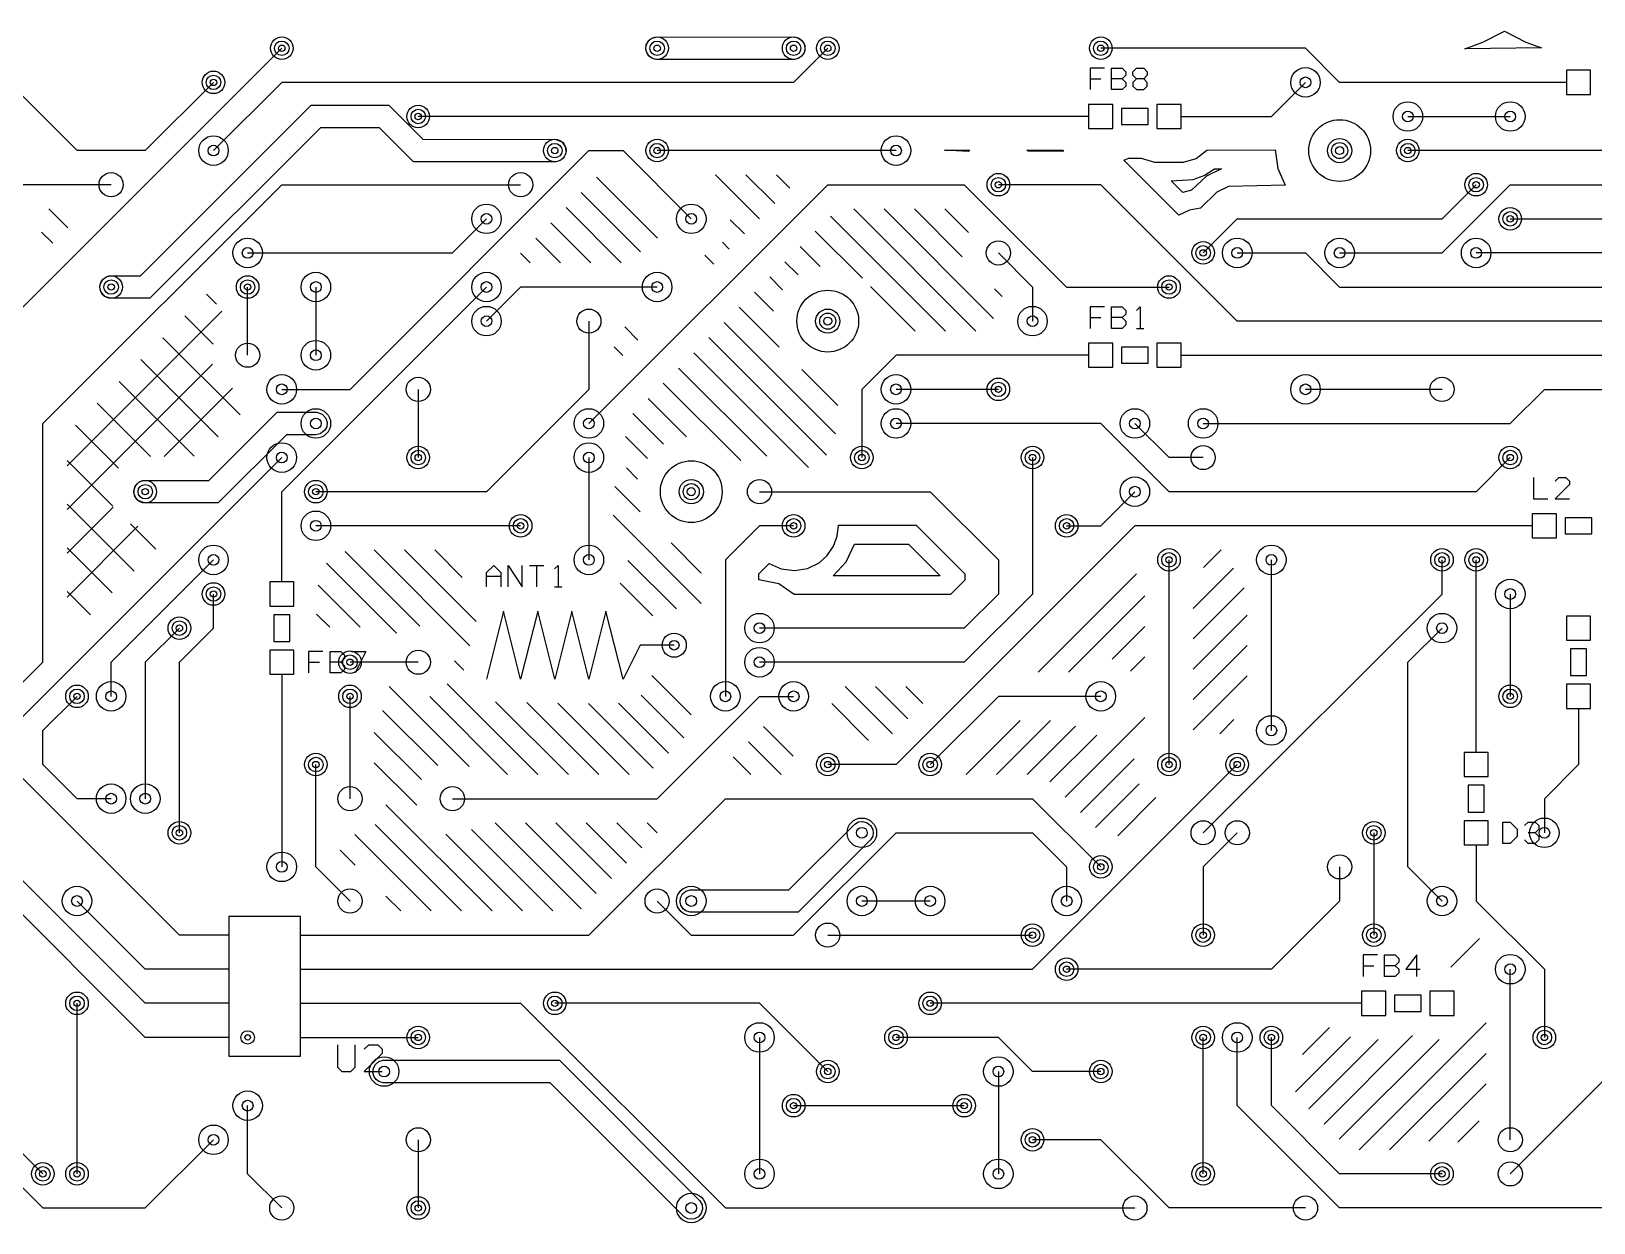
# Model space of a CAD drawing. Extents: x 8 to 285, y 7 to 52.
# Drawn here: x 56.7 to 114.9, y 7.1 to 51.4 of the extents above; entities that cross this region are included whole.
import ezdxf

# ---------------------------------------------------------------- set-up
doc = ezdxf.new("R2010")
doc.units = 0
doc.layers.add('SCORE', color=5, linetype='CONTINUOUS')

msp = doc.modelspace()

# ---------------------------------------------------------------- linework, layer by layer
at = {"layer": 'SCORE'}
for p, q in [((79.812, 51.1704), (79.9688, 51.218)), ((79.9688, 51.218), (85.09, 51.22)), ((85.09, 51.22), (85.2507, 51.188)), ((85.2507, 51.188), (85.387, 51.097)), ((110.7455, 51.0268), (111.5439, 51.4338)), ((111.5439, 51.4338), (112.3423, 51.0268)), ((58.42, 46.99), (54.61, 50.8)), ((55.88, 40.64), (66.04, 50.8)), ((79.592, 50.7588), (79.6081, 50.9219)), ((79.622, 50.6393), (79.592, 50.7588)), ((79.6081, 50.9219), (79.6853, 51.0664)), ((79.713, 50.503), (79.622, 50.6393)), ((79.6853, 51.0664), (79.812, 51.1704)), ((86.36, 50.8), (85.09, 49.53)), ((85.387, 51.097), (85.478, 50.9607)), ((85.4919, 50.6781), (85.4147, 50.5336)), ((85.478, 50.9607), (85.51, 50.8)), ((85.51, 50.8), (85.4919, 50.6781)), ((104.14, 50.8), (96.52, 50.8)), ((105.41, 49.53), (104.14, 50.8)), ((110.0743, 50.78), (110.7455, 51.0268)), ((112.9191, 50.8132), (110.0743, 50.78)), ((112.3423, 51.0268), (112.9191, 50.8132)), ((79.812, 50.4296), (79.713, 50.503)), ((79.9688, 50.382), (79.812, 50.4296)), ((85.1312, 50.382), (79.9688, 50.382)), ((85.288, 50.4296), (85.1312, 50.382)), ((85.4147, 50.5336), (85.288, 50.4296)), ((96.6533, 50.06), (96.12, 50.06)), ((96.12, 50.06), (96.12, 49.26)), ((96.92, 49.26), (96.92, 50.06)), ((96.92, 50.06), (97.32, 50.06)), ((97.32, 50.06), (97.4533, 49.9267)), ((97.72, 49.9267), (97.8533, 50.06)), ((97.8533, 50.06), (98.12, 50.06)), ((98.12, 50.06), (98.2533, 49.9267)), ((63.5, 49.53), (60.96, 46.99)), ((66.04, 49.53), (63.5, 46.99)), ((85.09, 49.53), (66.04, 49.53)), ((96.12, 49.66), (96.52, 49.66)), ((97.32, 49.66), (96.92, 49.66)), ((97.4533, 49.7933), (97.32, 49.66)), ((97.32, 49.66), (97.4533, 49.5267)), ((97.4533, 49.9267), (97.4533, 49.7933)), ((97.4533, 49.5267), (97.4533, 49.3933)), ((97.72, 49.7933), (97.72, 49.9267)), ((97.8533, 49.66), (97.72, 49.7933)), ((97.8533, 49.66), (97.72, 49.5267)), ((97.72, 49.5267), (97.72, 49.3933)), ((98.12, 49.66), (97.8533, 49.66)), ((98.2533, 49.7933), (98.12, 49.66)), ((98.2533, 49.5267), (98.12, 49.66)), ((98.2533, 49.9267), (98.2533, 49.7933)), ((98.2533, 49.3933), (98.2533, 49.5267)), ((102.87, 48.26), (104.14, 49.53)), ((111.76, 49.53), (105.41, 49.53)), ((113.85, 49.53), (111.76, 49.53)), ((114.75, 49.98), (113.85, 49.98)), ((113.85, 49.98), (113.85, 49.08)), ((114.75, 49.08), (114.75, 49.98)), ((97.32, 49.26), (96.92, 49.26)), ((97.4533, 49.3933), (97.32, 49.26)), ((97.72, 49.3933), (97.8533, 49.26)), ((97.8533, 49.26), (98.12, 49.26)), ((98.12, 49.26), (98.2533, 49.3933)), ((113.85, 49.08), (114.75, 49.08)), ((60.786, 42.33), (67.136, 48.68)), ((67.136, 48.68), (70.024, 48.68)), ((70.024, 48.68), (71.294, 47.41)), ((96.97, 48.71), (96.07, 48.71)), ((96.07, 48.71), (96.07, 47.81)), ((96.97, 47.81), (96.97, 48.71)), ((98.29, 48.56), (97.29, 48.56)), ((97.29, 48.56), (97.29, 47.96)), ((98.29, 47.96), (98.29, 48.56)), ((99.51, 48.71), (98.61, 48.71)), ((98.61, 48.71), (98.61, 47.81)), ((99.51, 47.81), (99.51, 48.71)), ((67.484, 47.84), (61.134, 41.49)), ((69.676, 47.84), (67.484, 47.84)), ((70.946, 46.57), (69.676, 47.84)), ((93.98, 48.26), (71.12, 48.26)), ((96.07, 48.26), (93.98, 48.26)), ((96.07, 47.81), (96.97, 47.81)), ((97.29, 47.96), (98.29, 47.96)), ((98.61, 47.81), (99.51, 47.81)), ((99.51, 48.26), (101.6, 48.26)), ((101.6, 48.26), (102.87, 48.26)), ((107.95, 48.26), (111.76, 48.26)), ((71.294, 47.41), (76.2412, 47.408)), ((76.2412, 47.408), (76.4664, 47.3147)), ((76.4664, 47.3147), (76.6019, 47.1119)), ((76.6019, 47.1119), (76.6119, 46.9081)), ((60.96, 46.99), (58.42, 46.99)), ((68.58, 38.1), (77.47, 46.99)), ((76.2412, 46.572), (70.946, 46.57)), ((76.398, 46.6196), (76.2412, 46.572)), ((76.5492, 46.7567), (76.398, 46.6196)), ((76.6119, 46.9081), (76.5492, 46.7567)), ((77.47, 46.99), (78.74, 46.99)), ((78.74, 46.99), (81.28, 44.45)), ((88.9, 46.99), (80.01, 46.99)), ((90.6993, 47.01), (91.6505, 47.01)), ((91.5923, 46.9602), (90.6993, 47.01)), ((91.6505, 47.01), (91.5923, 46.9602)), ((93.7695, 47.01), (95.1106, 47.01)), ((93.8168, 46.97), (93.7695, 47.01)), ((95.1452, 46.97), (93.8168, 46.97)), ((95.1106, 47.01), (95.1452, 46.97)), ((97.3775, 46.6289), (97.562, 46.71)), ((99.4262, 44.5838), (97.3775, 46.6289)), ((97.562, 46.71), (98.018, 46.71)), ((98.018, 46.71), (98.5217, 46.5635)), ((98.5217, 46.5635), (99.5983, 46.5635)), ((99.5983, 46.5635), (100.0686, 46.6922)), ((100.0686, 46.6922), (100.4694, 47.01)), ((100.4694, 47.01), (103.0107, 47.0187)), ((103.0107, 47.0187), (103.1061, 46.3193)), ((120.65, 46.99), (107.95, 46.99)), ((77.7518, 45.9987), (80.0238, 43.7267)), ((82.186, 46.09), (83.8216, 44.4544)), ((83.3173, 46.09), (84.3873, 45.0201)), ((84.4487, 46.09), (84.953, 45.5858)), ((100.4605, 46.0318), (99.9029, 45.5106)), ((99.9575, 45.9125), (100.3678, 46.0594)), ((100.3678, 46.0594), (100.7485, 46.306)), ((101.0107, 46.3072), (100.4605, 46.0318)), ((100.7485, 46.306), (101.0107, 46.3072)), ((103.1061, 46.3193), (103.387, 45.7)), ((59.69, 45.72), (53.34, 45.72)), ((57.15, 36.83), (66.04, 45.72)), ((66.04, 45.72), (74.93, 45.72)), ((77.1864, 45.4327), (79.3962, 43.2229)), ((77.47, 36.83), (86.36, 45.72)), ((86.36, 45.72), (91.44, 45.72)), ((91.44, 45.72), (95.25, 41.91)), ((96.52, 45.72), (92.71, 45.72)), ((101.6, 40.64), (96.52, 45.72)), ((99.1391, 45.86), (99.9575, 45.9125)), ((99.5741, 45.4255), (99.1391, 45.86)), ((99.9029, 45.5106), (99.5741, 45.4255)), ((100.8341, 45.4374), (100.2288, 44.8465)), ((101.2703, 45.6553), (100.8341, 45.4374)), ((103.387, 45.7), (101.2703, 45.6553)), ((109.22, 43.18), (111.76, 45.72)), ((109.22, 44.45), (110.49, 45.72)), ((111.76, 45.72), (120.65, 45.72)), ((57.3726, 44.82), (58.0799, 44.1127)), ((76.6211, 44.8667), (78.6777, 42.81)), ((87.3248, 44.82), (91.8736, 40.2712)), ((88.4562, 44.82), (92.534, 40.7422)), ((89.5876, 44.82), (91.368, 43.0396)), ((90.7189, 44.82), (91.5966, 43.9424)), ((100.2288, 44.8465), (99.8196, 44.7696)), ((72.39, 43.18), (73.66, 44.45)), ((76.0557, 44.3006), (77.5464, 42.81)), ((82.7292, 44.4154), (83.2559, 43.8887)), ((86.4631, 44.5503), (90.7427, 40.2707)), ((99.8196, 44.7696), (99.4262, 44.5838)), ((100.33, 43.18), (101.6, 44.45)), ((101.6, 44.45), (109.22, 44.45)), ((111.76, 44.45), (116.84, 44.45)), ((57.1028, 43.9584), (57.5142, 43.547)), ((75.4904, 43.7346), (76.415, 42.81)), ((85.8974, 43.9846), (87.648, 42.2341)), ((64.77, 43.18), (72.39, 43.18)), ((74.9251, 43.1686), (75.2836, 42.81)), ((81.789, 43.0928), (82.1245, 42.7573)), ((82.4367, 43.5766), (82.6902, 43.323)), ((85.3317, 43.419), (86.081, 42.6697)), ((92.71, 43.18), (93.98, 41.91)), ((101.6, 43.18), (104.14, 43.18)), ((104.14, 43.18), (105.41, 41.91)), ((105.41, 43.18), (109.22, 43.18)), ((116.84, 43.18), (110.49, 43.18)), ((84.7661, 42.8533), (85.254, 42.3653)), ((59.27, 41.91), (59.302, 42.0707)), ((59.302, 41.7493), (59.27, 41.91)), ((59.302, 42.0707), (59.393, 42.207)), ((59.393, 42.207), (59.5293, 42.298)), ((59.5293, 42.298), (59.69, 42.33)), ((59.69, 42.33), (60.786, 42.33)), ((64.77, 39.37), (64.77, 41.91)), ((66.04, 34.29), (73.66, 41.91)), ((67.31, 41.91), (67.31, 39.37)), ((74.93, 41.91), (73.66, 40.64)), ((80.01, 41.91), (74.93, 41.91)), ((84.2004, 42.2876), (84.6776, 41.8103)), ((87.9541, 41.928), (89.6118, 40.2703)), ((93.98, 41.91), (93.98, 40.64)), ((95.25, 41.91), (99.06, 41.91)), ((105.41, 41.91), (116.84, 41.91)), ((59.4567, 41.5608), (59.302, 41.7493)), ((59.6488, 41.492), (59.4567, 41.5608)), ((61.134, 41.49), (59.6488, 41.492)), ((63.2404, 41.6476), (63.6139, 41.2741)), ((83.6347, 41.7219), (84.3445, 41.012)), ((92.5696, 41.838), (92.8544, 41.5531)), ((58.05, 35.2478), (63.8084, 41.0062)), ((62.4272, 40.8344), (63.4837, 39.778)), ((83.069, 41.1562), (84.5542, 39.671)), ((96.6533, 41.17), (96.12, 41.17)), ((96.12, 41.17), (96.12, 40.37)), ((96.12, 40.77), (96.52, 40.77)), ((96.92, 40.37), (96.92, 41.17)), ((96.92, 41.17), (97.32, 41.17)), ((97.32, 40.77), (96.92, 40.77)), ((97.32, 41.17), (97.4533, 41.0367)), ((97.4533, 40.9033), (97.32, 40.77)), ((97.32, 40.77), (97.4533, 40.6367)), ((97.4533, 41.0367), (97.4533, 40.9033)), ((97.8533, 41.0367), (97.9867, 41.17)), ((97.9867, 41.17), (97.9867, 40.37)), ((77.47, 40.64), (77.47, 38.1)), ((78.802, 40.423), (79.2961, 39.9289)), ((82.5033, 40.5905), (86.6501, 36.4437)), ((97.32, 40.37), (96.92, 40.37)), ((97.4533, 40.5033), (97.32, 40.37)), ((97.4533, 40.6367), (97.4533, 40.5033)), ((97.8533, 40.37), (98.12, 40.37)), ((120.65, 40.64), (101.6, 40.64)), ((61.6141, 40.0213), (64.4893, 37.1461)), ((78.4159, 39.6777), (78.7304, 39.3632)), ((81.9376, 40.0248), (86.3134, 35.6491)), ((96.97, 39.82), (96.07, 39.82)), ((96.07, 39.82), (96.07, 38.92)), ((96.97, 38.92), (96.97, 39.82)), ((98.29, 39.67), (97.29, 39.67)), ((97.29, 39.67), (97.29, 39.07)), ((98.29, 39.07), (98.29, 39.67)), ((99.51, 39.82), (98.61, 39.82)), ((98.61, 39.82), (98.61, 38.92)), ((99.51, 38.92), (99.51, 39.82)), ((58.05, 33.6215), (63.4629, 39.0344)), ((60.8009, 39.2081), (63.6761, 36.3329)), ((81.3719, 39.4592), (85.6411, 35.19)), ((88.9, 39.37), (87.63, 38.1)), ((93.98, 39.37), (88.9, 39.37)), ((96.07, 39.37), (93.98, 39.37)), ((97.29, 39.07), (98.29, 39.07)), ((99.51, 39.37), (101.6, 39.37)), ((101.6, 39.37), (120.65, 39.37)), ((59.9877, 38.3949), (62.7745, 35.6082)), ((80.8063, 38.8935), (84.0871, 35.6126)), ((85.391, 38.8342), (86.73, 37.4952)), ((96.07, 38.92), (96.97, 38.92)), ((98.61, 38.92), (99.51, 38.92)), ((61.6594, 35.6045), (64.2011, 38.1463)), ((66.04, 38.1), (68.58, 38.1)), ((71.12, 38.1), (71.12, 35.56)), ((77.47, 38.1), (73.66, 34.29)), ((80.2406, 38.3278), (83.1229, 35.4455)), ((87.63, 38.1), (87.63, 35.56)), ((92.71, 38.1), (88.9, 38.1)), ((109.22, 38.1), (104.14, 38.1)), ((111.76, 36.83), (113.03, 38.1)), ((113.03, 38.1), (127, 38.1)), ((59.1746, 37.5818), (61.1535, 35.6028)), ((63.326, 34.71), (65.866, 37.25)), ((65.866, 37.25), (67.3512, 37.248)), ((67.3512, 37.248), (67.5433, 37.1792)), ((79.6749, 37.7621), (81.105, 36.332)), ((57.15, 27.94), (57.15, 36.83)), ((58.3614, 36.7686), (59.9688, 35.1612)), ((67.5433, 37.1792), (67.6804, 37.028)), ((67.7119, 36.7081), (67.6347, 36.5636)), ((67.6804, 37.028), (67.728, 36.8712)), ((67.728, 36.8712), (67.7119, 36.7081)), ((79.1092, 37.1964), (80.2466, 36.059)), ((96.52, 36.83), (88.9, 36.83)), ((99.06, 34.29), (96.52, 36.83)), ((99.06, 35.56), (97.79, 36.83)), ((100.33, 36.83), (111.76, 36.83)), ((66.214, 36.41), (63.674, 33.87)), ((67.31, 36.41), (66.214, 36.41)), ((67.4707, 36.442), (67.31, 36.41)), ((67.6347, 36.5636), (67.4707, 36.442)), ((78.8341, 36.3402), (79.647, 35.5272)), ((52.07, 21.59), (66.04, 35.56)), ((77.47, 35.56), (77.47, 31.75)), ((93.98, 35.56), (93.98, 30.48)), ((100.33, 35.56), (99.06, 35.56)), ((111.76, 35.56), (110.49, 34.29)), ((58.05, 35.4536), (59.7578, 33.7458)), ((78.8676, 35.1753), (79.2852, 34.7576)), ((60.5481, 34.3719), (60.6108, 34.5233)), ((60.5481, 34.2081), (60.5481, 34.3719)), ((60.6108, 34.5233), (60.7267, 34.6392)), ((60.7267, 34.6392), (60.8781, 34.7019)), ((60.8781, 34.7019), (63.326, 34.71)), ((78.4339, 34.4776), (79.3735, 33.538)), ((112.63, 34.82), (112.63, 34.02)), ((113.43, 34.6867), (113.5633, 34.82)), ((113.9633, 34.5533), (113.43, 34.02)), ((113.5633, 34.82), (113.83, 34.82)), ((113.83, 34.82), (113.9633, 34.6867)), ((113.9633, 34.6867), (113.9633, 34.5533)), ((58.05, 33.8273), (60.5422, 31.335)), ((60.6108, 34.0567), (60.5481, 34.2081)), ((60.6936, 33.9653), (60.6108, 34.0567)), ((60.9188, 33.872), (60.6936, 33.9653)), ((63.674, 33.87), (60.9188, 33.872)), ((66.04, 33.02), (66.04, 34.29)), ((73.66, 34.29), (67.31, 34.29)), ((83.82, 34.29), (90.17, 34.29)), ((90.17, 34.29), (92.71, 31.75)), ((96.52, 33.02), (97.79, 34.29)), ((110.49, 34.29), (99.06, 34.29)), ((112.63, 34.02), (113.1633, 34.02)), ((113.43, 34.02), (113.9633, 34.02)), ((58.05, 31.9951), (59.7715, 33.7167)), ((78.37, 33.4101), (81.65, 30.1301)), ((113.48, 33.47), (112.58, 33.47)), ((112.58, 33.47), (112.58, 32.57)), ((113.48, 32.57), (113.48, 33.47)), ((114.8, 33.32), (113.8, 33.32)), ((113.8, 33.32), (113.8, 32.72)), ((114.8, 32.72), (114.8, 33.32)), ((58.05, 30.3688), (60.6814, 33.0002)), ((60.4158, 33.0878), (61.3554, 32.1482)), ((66.04, 30.93), (66.04, 33.02)), ((74.93, 33.02), (67.31, 33.02)), ((83.82, 33.02), (82.55, 31.75)), ((85.09, 33.02), (83.82, 33.02)), ((86.5749, 32.2569), (86.7145, 32.6343)), ((86.7145, 32.6343), (86.7593, 33.04)), ((86.7593, 33.04), (89.6522, 33.04)), ((97.79, 33.02), (88.9, 24.13)), ((89.6522, 33.04), (91.46, 31.2322)), ((95.25, 33.02), (96.52, 33.02)), ((110.49, 33.02), (97.79, 33.02)), ((112.58, 33.02), (110.49, 33.02)), ((112.58, 32.57), (113.48, 32.57)), ((113.8, 32.72), (114.8, 32.72)), ((58.05, 32.2009), (59.7291, 30.5219)), ((68.4009, 32.0655), (71.1782, 29.2882)), ((69.4778, 32.12), (73.0444, 28.5534)), ((70.6092, 32.12), (73.2707, 29.4585)), ((71.7405, 32.12), (72.76, 31.1005)), ((80.528, 32.3835), (81.65, 31.2615)), ((86.3409, 31.9141), (86.5749, 32.2569)), ((87.045, 31.6812), (87.3597, 32.34)), ((87.3597, 32.34), (89.3623, 32.34)), ((89.3623, 32.34), (90.5423, 31.16)), ((100.3481, 31.4634), (101.0047, 32.12)), ((59.69, 27.94), (63.5, 31.75)), ((67.7087, 31.6264), (70.3133, 29.0218)), ((73.66, 31.2783), (73.9267, 31.545)), ((73.9267, 31.545), (74.1933, 31.2783)), ((74.46, 30.745), (74.46, 31.545)), ((74.46, 31.545), (74.9933, 30.745)), ((74.9933, 30.745), (74.9933, 31.545)), ((75.26, 31.545), (75.7933, 31.545)), ((75.5267, 31.545), (75.5267, 30.745)), ((76.1933, 31.4117), (76.3267, 31.545)), ((76.3267, 31.545), (76.3267, 30.745)), ((78.9193, 31.7294), (80.7267, 29.9221)), ((82.55, 31.75), (82.55, 26.67)), ((83.8003, 31.2326), (84.1849, 31.6171)), ((84.1849, 31.6171), (84.6312, 31.4147)), ((84.6312, 31.4147), (85.117, 31.3507)), ((85.117, 31.3507), (85.6004, 31.4304)), ((85.6004, 31.4304), (86.0399, 31.647)), ((86.0399, 31.647), (86.3409, 31.9141)), ((86.5577, 31.16), (87.045, 31.6812)), ((92.71, 31.75), (92.71, 30.48)), ((99.06, 24.13), (99.06, 31.75)), ((99.96, 29.9439), (101.4543, 31.4383)), ((102.87, 25.4), (102.87, 31.75)), ((109.22, 30.48), (109.22, 31.75)), ((110.49, 26.67), (110.49, 31.75)), ((66.49, 30.93), (65.59, 30.93)), ((65.59, 30.93), (65.59, 30.03)), ((66.49, 30.03), (66.49, 30.93)), ((73.66, 30.745), (73.66, 31.2783)), ((73.66, 31.145), (74.1933, 31.145)), ((74.1933, 31.2783), (74.1933, 30.745)), ((78.6327, 30.8847), (79.8511, 29.6663)), ((83.8006, 31.0093), (83.8003, 31.2326)), ((84.5335, 30.862), (83.8006, 31.0093)), ((85.1145, 30.46), (84.5335, 30.862)), ((90.5423, 31.16), (86.5577, 31.16)), ((91.46, 30.9978), (90.9222, 30.46)), ((91.46, 31.2322), (91.46, 30.9978)), ((94.192, 27.57), (97.8487, 31.2267)), ((58.05, 30.5746), (58.9159, 29.7087)), ((63.5, 29.21), (63.5, 30.48)), ((67.39, 30.8137), (68.9637, 29.24)), ((76.1933, 30.745), (76.46, 30.745)), ((90.9222, 30.46), (85.1145, 30.46)), ((93.98, 30.48), (91.44, 27.94)), ((92.71, 30.48), (91.44, 29.21)), ((95.3233, 27.57), (98.16, 30.4067)), ((99.96, 28.8126), (101.8589, 30.7114)), ((100.33, 21.59), (109.22, 30.48)), ((111.76, 30.48), (111.76, 26.67)), ((65.59, 30.03), (66.49, 30.03)), ((66.34, 29.71), (65.74, 29.71)), ((65.74, 29.71), (65.74, 28.71)), ((66.34, 28.71), (66.34, 29.71)), ((67.339, 29.7333), (67.8323, 29.24)), ((74.295, 29.845), (73.66, 27.305)), ((74.93, 27.305), (74.295, 29.845)), ((75.565, 29.845), (74.93, 27.305)), ((76.2, 27.305), (75.565, 29.845)), ((76.835, 29.845), (76.2, 27.305)), ((77.47, 27.305), (76.835, 29.845)), ((78.105, 29.845), (77.47, 27.305)), ((78.74, 27.305), (78.105, 29.845)), ((99.96, 27.6812), (101.97, 29.6912)), ((114.75, 29.66), (113.85, 29.66)), ((113.85, 29.66), (113.85, 28.76)), ((114.75, 28.76), (114.75, 29.66)), ((62.23, 29.21), (60.96, 27.94)), ((62.23, 27.94), (63.5, 29.21)), ((91.44, 29.21), (83.82, 29.21)), ((96.9414, 28.0567), (98.16, 29.2753)), ((107.95, 27.94), (109.22, 29.21)), ((65.74, 28.71), (66.34, 28.71)), ((79.375, 28.575), (78.74, 27.305)), ((80.645, 28.575), (79.375, 28.575)), ((99.96, 26.5498), (101.97, 28.5598)), ((113.85, 28.76), (114.75, 28.76)), ((52.07, 22.86), (57.15, 27.94)), ((59.69, 26.67), (59.69, 27.94)), ((60.96, 27.94), (60.96, 22.86)), ((62.23, 21.59), (62.23, 27.94)), ((66.49, 28.39), (65.59, 28.39)), ((65.59, 28.39), (65.59, 27.49)), ((66.49, 27.49), (66.49, 28.39)), ((67.5733, 28.34), (67.04, 28.34)), ((67.04, 28.34), (67.04, 27.54)), ((67.04, 27.94), (67.44, 27.94)), ((67.84, 27.54), (67.84, 28.34)), ((67.84, 28.34), (68.24, 28.34)), ((68.24, 27.94), (67.84, 27.94)), ((68.24, 28.34), (68.3733, 28.2067)), ((68.3733, 28.0733), (68.24, 27.94)), ((68.24, 27.94), (68.3733, 27.8067)), ((68.3733, 28.2067), (68.3733, 28.0733)), ((71.12, 27.94), (68.58, 27.94)), ((68.64, 28.34), (69.1733, 28.34)), ((69.1733, 28.34), (68.7733, 27.54)), ((72.4682, 27.9982), (72.8181, 27.6483)), ((91.44, 27.94), (83.82, 27.94)), ((97.6247, 27.6086), (98.16, 28.1439)), ((107.95, 20.32), (107.95, 27.94)), ((114.6, 28.44), (114, 28.44)), ((114, 28.44), (114, 27.44)), ((114.6, 27.44), (114.6, 28.44)), ((65.59, 27.49), (66.49, 27.49)), ((66.04, 27.49), (66.04, 25.4)), ((68.24, 27.54), (67.84, 27.54)), ((68.3733, 27.6733), (68.24, 27.54)), ((68.3733, 27.8067), (68.3733, 27.6733)), ((79.814, 27.4406), (81.2763, 25.9783)), ((99.96, 25.4184), (101.97, 27.4284)), ((114, 27.44), (114.6, 27.44)), ((70.0323, 27.04), (73.018, 24.0543)), ((72.2018, 27.1333), (75.5751, 23.76)), ((87.0043, 27.0386), (88.77, 25.2728)), ((88.1353, 27.039), (89.3357, 25.8385)), ((89.2663, 27.0393), (89.9014, 26.4042)), ((114.75, 27.12), (113.85, 27.12)), ((113.85, 27.12), (113.85, 26.22)), ((114.75, 26.22), (114.75, 27.12)), ((57.15, 25.4), (58.42, 26.67)), ((68.58, 22.86), (68.58, 26.67)), ((71.5447, 26.659), (74.4437, 23.76)), ((73.9958, 26.4706), (76.7064, 23.76)), ((75.162, 26.4358), (77.8378, 23.76)), ((76.3163, 26.4128), (78.9692, 23.76)), ((77.4549, 26.4057), (79.8686, 23.992)), ((78.5702, 26.4217), (80.4337, 24.5582)), ((79.414, 26.7093), (80.9988, 25.1244)), ((80.01, 22.86), (83.82, 26.67)), ((83.82, 26.67), (85.09, 26.67)), ((86.5136, 26.3979), (87.8815, 25.03)), ((92.71, 26.67), (90.17, 24.13)), ((96.52, 26.67), (92.71, 26.67)), ((110.49, 24.58), (110.49, 26.67)), ((113.85, 26.22), (114.75, 26.22)), ((114.3, 26.22), (114.3, 24.13)), ((69.7922, 26.1488), (71.8459, 24.0951)), ((91.5133, 23.76), (93.5233, 25.77)), ((92.6447, 23.76), (94.6547, 25.77)), ((95.1958, 22.917), (98.16, 25.8812)), ((100.9531, 25.2802), (101.4785, 25.8055)), ((57.15, 24.13), (57.15, 25.4)), ((66.04, 25.4), (66.04, 20.32)), ((69.48, 25.3296), (71.2413, 23.5683)), ((83.9701, 25.5473), (85.0774, 24.44)), ((93.7761, 23.76), (95.5814, 25.5653)), ((94.6301, 23.4827), (96.3753, 25.2279)), ((83.4044, 24.9816), (84.626, 23.76)), ((110.94, 24.58), (110.04, 24.58)), ((110.04, 24.58), (110.04, 23.68)), ((110.94, 23.68), (110.94, 24.58)), ((62.23, 17.78), (55.88, 24.13)), ((58.42, 22.86), (57.15, 24.13)), ((67.31, 20.32), (67.31, 24.13)), ((69.48, 24.1982), (71.0629, 22.6153)), ((82.8387, 24.4159), (83.4947, 23.76)), ((88.9, 24.13), (86.36, 24.13)), ((93.98, 16.51), (101.6, 24.13)), ((95.7615, 22.3513), (97.7586, 24.3484)), ((114.3, 24.13), (113.03, 22.86)), ((96.3272, 21.7856), (97.9532, 23.4117)), ((110.04, 23.68), (110.94, 23.68)), ((110.79, 23.36), (110.19, 23.36)), ((110.19, 23.36), (110.19, 22.36)), ((110.79, 22.36), (110.79, 23.36)), ((59.69, 22.86), (58.42, 22.86)), ((72.39, 22.86), (80.01, 22.86)), ((77.47, 17.78), (82.55, 22.86)), ((82.55, 22.86), (93.98, 22.86)), ((93.98, 22.86), (96.52, 20.32)), ((97.1514, 21.4785), (98.5756, 22.9026)), ((113.03, 22.86), (113.03, 21.59)), ((69.9109, 22.636), (73.8668, 18.68)), ((110.19, 22.36), (110.79, 22.36)), ((60.96, 13.97), (53.34, 21.59)), ((60.96, 15.24), (54.61, 21.59)), ((68.7614, 21.5227), (71.6041, 18.68)), ((69.5219, 21.8936), (72.7355, 18.68)), ((72.1453, 21.5329), (74.9982, 18.68)), ((73.0983, 21.7113), (76.1296, 18.68)), ((73.9809, 21.96), (77.1791, 18.7619)), ((75.1123, 21.96), (77.7448, 19.3276)), ((76.2437, 21.96), (78.3104, 19.8932)), ((77.3751, 21.96), (78.8761, 20.4589)), ((78.5064, 21.96), (79.4418, 21.0246)), ((79.6378, 21.96), (80.0075, 21.5903)), ((84.916, 19.47), (87.3636, 21.9147)), ((85.09, 17.78), (88.9, 21.59)), ((87.3636, 21.9147), (87.5081, 21.9919)), ((87.5081, 21.9919), (87.6712, 22.008)), ((87.6712, 22.008), (87.828, 21.9604)), ((87.828, 21.9604), (87.9547, 21.8564)), ((87.9547, 21.8564), (88.0319, 21.7119)), ((88.0319, 21.7119), (88.05, 21.59)), ((88.05, 21.59), (88.0319, 21.4681)), ((88.9, 21.59), (93.98, 21.59)), ((93.98, 21.59), (95.25, 20.32)), ((101.6, 21.59), (100.33, 20.32)), ((106.68, 21.59), (106.68, 17.78)), ((110.94, 22.04), (110.04, 22.04)), ((110.04, 22.04), (110.04, 21.14)), ((110.94, 21.14), (110.94, 22.04)), ((111.49, 21.19), (111.49, 21.99)), ((111.49, 21.99), (111.7567, 21.99)), ((111.7567, 21.99), (112.0233, 21.7233)), ((112.0233, 21.7233), (112.0233, 21.4567)), ((112.29, 21.8567), (112.4233, 21.99)), ((112.4233, 21.99), (112.69, 21.99)), ((112.69, 21.59), (112.4233, 21.59)), ((112.69, 21.99), (112.8233, 21.8567)), ((112.8233, 21.7233), (112.69, 21.59)), ((112.69, 21.59), (112.8233, 21.4567)), ((112.8233, 21.8567), (112.8233, 21.7233)), ((68.21, 20.9427), (68.7661, 20.3866)), ((87.9547, 21.3236), (85.264, 18.63)), ((88.0319, 21.4681), (87.9547, 21.3236)), ((110.04, 21.14), (110.94, 21.14)), ((110.49, 21.14), (110.49, 19.05)), ((111.7567, 21.19), (111.49, 21.19)), ((112.0233, 21.4567), (111.7567, 21.19)), ((112.4233, 21.19), (112.29, 21.3233)), ((112.69, 21.19), (112.4233, 21.19)), ((112.8233, 21.3233), (112.69, 21.19)), ((112.8233, 21.4567), (112.8233, 21.3233)), ((44.45, 20.32), (57.15, 7.62)), ((68.58, 19.05), (67.31, 20.32)), ((95.25, 20.32), (95.25, 19.05)), ((100.33, 20.32), (100.33, 17.78)), ((105.41, 20.32), (105.41, 19.05)), ((109.22, 19.05), (107.95, 20.32)), ((69.9166, 19.2361), (70.4727, 18.68)), ((80.8781, 19.1719), (80.9553, 19.3164)), ((80.9553, 19.3164), (81.082, 19.4204)), ((81.082, 19.4204), (81.2388, 19.468)), ((81.2388, 19.468), (84.916, 19.47)), ((60.96, 16.51), (58.42, 19.05)), ((80.01, 19.05), (81.28, 17.78)), ((80.862, 19.0088), (80.8781, 19.1719)), ((80.892, 18.8893), (80.862, 19.0088)), ((80.983, 18.753), (80.892, 18.8893)), ((81.082, 18.6796), (80.983, 18.753)), ((81.2388, 18.632), (81.082, 18.6796)), ((85.264, 18.63), (81.2388, 18.632)), ((90.17, 19.05), (87.63, 19.05)), ((105.41, 19.05), (102.87, 16.51)), ((110.49, 19.05), (113.03, 16.51)), ((66.7385, 18.4785), (64.0715, 18.4785)), ((64.0715, 18.4785), (64.0715, 13.2715)), ((66.7385, 13.2715), (66.7385, 18.4785)), ((64.0715, 17.78), (62.23, 17.78)), ((66.7385, 17.78), (68.58, 17.78)), ((68.58, 17.78), (77.47, 17.78)), ((81.28, 17.78), (85.09, 17.78)), ((86.36, 17.78), (93.98, 17.78)), ((109.5464, 16.59), (110.6118, 17.6554)), ((106.8133, 17.04), (106.28, 17.04)), ((106.28, 17.04), (106.28, 16.24)), ((107.08, 16.24), (107.08, 17.04)), ((107.08, 17.04), (107.48, 17.04)), ((107.48, 17.04), (107.6133, 16.9067)), ((107.6133, 16.9067), (107.6133, 16.7733)), ((108.28, 17.04), (107.88, 16.5067)), ((108.28, 16.24), (108.28, 17.04)), ((62.23, 16.51), (60.96, 16.51)), ((64.0715, 16.51), (62.23, 16.51)), ((66.7385, 16.51), (68.58, 16.51)), ((68.58, 16.51), (93.98, 16.51)), ((102.87, 16.51), (95.25, 16.51)), ((106.28, 16.64), (106.68, 16.64)), ((107.48, 16.64), (107.08, 16.64)), ((107.6133, 16.7733), (107.48, 16.64)), ((107.48, 16.64), (107.6133, 16.5067)), ((107.6133, 16.3733), (107.48, 16.24)), ((107.6133, 16.5067), (107.6133, 16.3733)), ((107.88, 16.5067), (108.4133, 16.5067)), ((111.76, 10.16), (111.76, 16.51)), ((113.03, 16.51), (113.03, 13.97)), ((107.48, 16.24), (107.08, 16.24)), ((58.42, 8.89), (58.42, 15.24)), ((62.23, 15.24), (60.96, 15.24)), ((64.0715, 15.24), (62.23, 15.24)), ((66.7385, 15.24), (68.58, 15.24)), ((68.58, 15.24), (74.93, 15.24)), ((74.93, 15.24), (82.55, 7.62)), ((83.82, 15.24), (76.2, 15.24)), ((86.36, 12.7), (83.82, 15.24)), ((104.14, 15.24), (90.17, 15.24)), ((106.23, 15.24), (104.14, 15.24)), ((107.13, 15.69), (106.23, 15.69)), ((106.23, 15.69), (106.23, 14.79)), ((107.13, 14.79), (107.13, 15.69)), ((108.45, 15.54), (107.45, 15.54)), ((107.45, 15.54), (107.45, 14.94)), ((108.45, 14.94), (108.45, 15.54)), ((109.67, 15.69), (108.77, 15.69)), ((108.77, 15.69), (108.77, 14.79)), ((109.67, 14.79), (109.67, 15.69)), ((106.23, 14.79), (107.13, 14.79)), ((107.45, 14.94), (108.45, 14.94)), ((108.77, 14.79), (109.67, 14.79)), ((62.23, 13.97), (60.96, 13.97)), ((64.0715, 13.97), (62.23, 13.97)), ((66.7385, 13.97), (68.58, 13.97)), ((68.58, 13.97), (71.12, 13.97)), ((83.82, 13.97), (83.82, 8.89)), ((92.71, 13.97), (88.9, 13.97)), ((93.98, 12.7), (92.71, 13.97)), ((100.33, 8.89), (100.33, 13.97)), ((101.6, 11.43), (101.6, 13.97)), ((102.87, 11.43), (102.87, 13.97)), ((103.77, 11.945), (105.8162, 13.9912)), ((104.0242, 13.3305), (105.0337, 14.34)), ((104.8303, 10.7425), (108.1278, 14.04)), ((106.1405, 9.79), (110.86, 14.5095)), ((68.11, 13.7), (68.11, 12.8667)), ((68.7767, 12.8667), (68.7767, 13.7)), ((69.11, 13.5333), (69.2767, 13.7)), ((69.2767, 13.7), (69.61, 13.7)), ((69.61, 13.7), (69.7767, 13.5333)), ((69.7767, 13.5333), (69.7767, 13.3667)), ((104.2646, 11.3082), (106.8464, 13.89)), ((105.396, 10.1768), (109.1092, 13.89)), ((107.2719, 9.79), (110.86, 13.3781)), ((64.0715, 13.2715), (66.7385, 13.2715)), ((68.11, 12.8667), (68.2767, 12.7)), ((68.61, 12.7), (68.7767, 12.8667)), ((69.7767, 13.3667), (69.11, 12.7)), ((69.432, 12.6588), (69.4481, 12.8219)), ((69.4481, 12.8219), (69.5253, 12.9664)), ((69.5253, 12.9664), (69.652, 13.0704)), ((69.652, 13.0704), (69.8088, 13.118)), ((69.8088, 13.118), (76.374, 13.12)), ((76.374, 13.12), (81.6047, 7.8864)), ((68.2767, 12.7), (68.61, 12.7)), ((69.11, 12.7), (69.7767, 12.7)), ((69.4796, 12.502), (69.432, 12.6588)), ((69.553, 12.403), (69.4796, 12.502)), ((69.652, 12.3296), (69.553, 12.403)), ((69.8088, 12.282), (69.652, 12.3296)), ((76.026, 12.28), (69.8088, 12.282)), ((81.0136, 7.2953), (76.026, 12.28)), ((92.71, 12.7), (92.71, 8.89)), ((96.52, 12.7), (93.98, 12.7)), ((108.7272, 10.1139), (110.86, 12.2467)), ((111.76, 8.89), (115.57, 12.7)), ((54.61, 11.43), (57.15, 8.89)), ((64.77, 8.89), (64.77, 11.43)), ((85.09, 11.43), (91.44, 11.43)), ((105.41, 7.62), (101.6, 11.43)), ((105.41, 8.89), (102.87, 11.43)), ((109.8133, 10.0687), (110.6087, 10.8641)), ((60.96, 7.62), (63.5, 10.16)), ((71.12, 10.16), (71.12, 7.62)), ((96.52, 10.16), (93.98, 10.16)), ((99.06, 7.62), (96.52, 10.16)), ((66.04, 7.62), (64.77, 8.89)), ((109.22, 8.89), (105.41, 8.89)), ((57.15, 7.62), (60.96, 7.62)), ((81.6047, 7.8864), (81.6819, 7.7419)), ((81.698, 7.5788), (81.6504, 7.422)), ((81.6819, 7.7419), (81.698, 7.5788)), ((82.55, 7.62), (97.79, 7.62)), ((104.14, 7.62), (99.06, 7.62)), ((120.65, 7.62), (105.41, 7.62)), ((81.1581, 7.2181), (81.0136, 7.2953)), ((81.28, 7.2), (81.1581, 7.2181)), ((81.4019, 7.2181), (81.28, 7.2)), ((81.5464, 7.2953), (81.4019, 7.2181)), ((81.6504, 7.422), (81.5464, 7.2953))]:
    msp.add_line(p, q, dxfattribs=at)
for centre, radius in [((66.04, 50.8), 0.42), ((80.01, 50.8), 0.42), ((85.09, 50.8), 0.42), ((86.36, 50.8), 0.42), ((96.52, 50.8), 0.42), ((66.04, 50.8), 0.27), ((66.04, 50.8), 0.12), ((80.01, 50.8), 0.27), ((80.01, 50.8), 0.12), ((85.09, 50.8), 0.27), ((85.09, 50.8), 0.12), ((86.36, 50.8), 0.27), ((86.36, 50.8), 0.12), ((96.52, 50.8), 0.27), ((96.52, 50.8), 0.12), ((104.14, 49.53), 0.55), ((63.5, 49.53), 0.42), ((63.5, 49.53), 0.27), ((63.5, 49.53), 0.12), ((104.14, 49.53), 0.2), ((71.12, 48.26), 0.42), ((71.12, 48.26), 0.27), ((71.12, 48.26), 0.12), ((107.95, 48.26), 0.55), ((107.95, 48.26), 0.2), ((111.76, 48.26), 0.55), ((111.76, 48.26), 0.2), ((105.41, 46.99), 1.15), ((63.5, 46.99), 0.55), ((63.5, 46.99), 0.2), ((76.2, 46.99), 0.42), ((76.2, 46.99), 0.27), ((76.2, 46.99), 0.12), ((80.01, 46.99), 0.42), ((80.01, 46.99), 0.27), ((80.01, 46.99), 0.12), ((88.9, 46.99), 0.55), ((88.9, 46.99), 0.2), ((105.41, 46.99), 0.45), ((105.41, 46.99), 0.3), ((105.41, 46.99), 0.15), ((107.95, 46.99), 0.42), ((107.95, 46.99), 0.27), ((107.95, 46.99), 0.12), ((59.69, 45.72), 0.45), ((74.93, 45.72), 0.45), ((92.71, 45.72), 0.42), ((92.71, 45.72), 0.27), ((110.49, 45.72), 0.42), ((110.49, 45.72), 0.27), ((92.71, 45.72), 0.12), ((110.49, 45.72), 0.12), ((73.66, 44.45), 0.55), ((81.28, 44.45), 0.55), ((111.76, 44.45), 0.42), ((73.66, 44.45), 0.2), ((81.28, 44.45), 0.2), ((111.76, 44.45), 0.27), ((111.76, 44.45), 0.12), ((64.77, 43.18), 0.55), ((92.71, 43.18), 0.45), ((101.6, 43.18), 0.55), ((105.41, 43.18), 0.55), ((110.49, 43.18), 0.55), ((64.77, 43.18), 0.2), ((100.33, 43.18), 0.42), ((100.33, 43.18), 0.27), ((100.33, 43.18), 0.12), ((101.6, 43.18), 0.2), ((105.41, 43.18), 0.2), ((110.49, 43.18), 0.2), ((67.31, 41.91), 0.55), ((73.66, 41.91), 0.55), ((80.01, 41.91), 0.55), ((59.69, 41.91), 0.42), ((59.69, 41.91), 0.27), ((59.69, 41.91), 0.12), ((64.77, 41.91), 0.42), ((64.77, 41.91), 0.27), ((64.77, 41.91), 0.12), ((67.31, 41.91), 0.2), ((73.66, 41.91), 0.2), ((80.01, 41.91), 0.2), ((99.06, 41.91), 0.42), ((99.06, 41.91), 0.27), ((99.06, 41.91), 0.12), ((86.36, 40.64), 1.15), ((73.66, 40.64), 0.55), ((73.66, 40.64), 0.2), ((77.47, 40.64), 0.45), ((86.36, 40.64), 0.45), ((86.36, 40.64), 0.3), ((86.36, 40.64), 0.15), ((93.98, 40.64), 0.55), ((93.98, 40.64), 0.2), ((64.77, 39.37), 0.45), ((67.31, 39.37), 0.55), ((67.31, 39.37), 0.2), ((66.04, 38.1), 0.55), ((71.12, 38.1), 0.45), ((88.9, 38.1), 0.55), ((92.71, 38.1), 0.42), ((104.14, 38.1), 0.55), ((109.22, 38.1), 0.45), ((66.04, 38.1), 0.2), ((88.9, 38.1), 0.2), ((92.71, 38.1), 0.27), ((92.71, 38.1), 0.12), ((104.14, 38.1), 0.2), ((67.31, 36.83), 0.55), ((77.47, 36.83), 0.55), ((88.9, 36.83), 0.55), ((97.79, 36.83), 0.55), ((100.33, 36.83), 0.55), ((67.31, 36.83), 0.2), ((77.47, 36.83), 0.2), ((88.9, 36.83), 0.2), ((97.79, 36.83), 0.2), ((100.33, 36.83), 0.2), ((66.04, 35.56), 0.55), ((77.47, 35.56), 0.55), ((66.04, 35.56), 0.2), ((71.12, 35.56), 0.42), ((71.12, 35.56), 0.27), ((71.12, 35.56), 0.12), ((77.47, 35.56), 0.2), ((87.63, 35.56), 0.42), ((87.63, 35.56), 0.27), ((87.63, 35.56), 0.12), ((93.98, 35.56), 0.42), ((93.98, 35.56), 0.27), ((93.98, 35.56), 0.12), ((100.33, 35.56), 0.45), ((111.76, 35.56), 0.42), ((111.76, 35.56), 0.27), ((111.76, 35.56), 0.12), ((81.28, 34.29), 1.15), ((60.96, 34.29), 0.42), ((60.96, 34.29), 0.27), ((60.96, 34.29), 0.12), ((67.31, 34.29), 0.42), ((67.31, 34.29), 0.27), ((67.31, 34.29), 0.12), ((81.28, 34.29), 0.45), ((81.28, 34.29), 0.3), ((81.28, 34.29), 0.15), ((83.82, 34.29), 0.45), ((97.79, 34.29), 0.55), ((97.79, 34.29), 0.2), ((67.31, 33.02), 0.55), ((67.31, 33.02), 0.2), ((74.93, 33.02), 0.42), ((74.93, 33.02), 0.27), ((85.09, 33.02), 0.42), ((85.09, 33.02), 0.27), ((95.25, 33.02), 0.42), ((95.25, 33.02), 0.27), ((74.93, 33.02), 0.12), ((85.09, 33.02), 0.12), ((95.25, 33.02), 0.12), ((63.5, 31.75), 0.55), ((77.47, 31.75), 0.55), ((99.06, 31.75), 0.42), ((99.06, 31.75), 0.27), ((102.87, 31.75), 0.55), ((109.22, 31.75), 0.42), ((109.22, 31.75), 0.27), ((110.49, 31.75), 0.42), ((110.49, 31.75), 0.27), ((63.5, 31.75), 0.2), ((77.47, 31.75), 0.2), ((99.06, 31.75), 0.12), ((102.87, 31.75), 0.2), ((109.22, 31.75), 0.12), ((110.49, 31.75), 0.12), ((63.5, 30.48), 0.42), ((111.76, 30.48), 0.55), ((63.5, 30.48), 0.27), ((63.5, 30.48), 0.12), ((111.76, 30.48), 0.2), ((83.82, 29.21), 0.55), ((109.22, 29.21), 0.55), ((62.23, 29.21), 0.42), ((62.23, 29.21), 0.27), ((62.23, 29.21), 0.12), ((83.82, 29.21), 0.2), ((109.22, 29.21), 0.2), ((80.645, 28.575), 0.45), ((80.645, 28.575), 0.18), ((68.58, 27.94), 0.42), ((68.58, 27.94), 0.27), ((68.58, 27.94), 0.12), ((71.12, 27.94), 0.45), ((83.82, 27.94), 0.55), ((83.82, 27.94), 0.2), ((58.42, 26.67), 0.42), ((58.42, 26.67), 0.27), ((58.42, 26.67), 0.12), ((59.69, 26.67), 0.55), ((59.69, 26.67), 0.2), ((68.58, 26.67), 0.42), ((68.58, 26.67), 0.27), ((68.58, 26.67), 0.12), ((82.55, 26.67), 0.55), ((82.55, 26.67), 0.2), ((85.09, 26.67), 0.55), ((85.09, 26.67), 0.2), ((96.52, 26.67), 0.55), ((96.52, 26.67), 0.2), ((111.76, 26.67), 0.42), ((111.76, 26.67), 0.27), ((111.76, 26.67), 0.12), ((102.87, 25.4), 0.55), ((102.87, 25.4), 0.2), ((67.31, 24.13), 0.42), ((86.36, 24.13), 0.42), ((90.17, 24.13), 0.42), ((99.06, 24.13), 0.42), ((101.6, 24.13), 0.42), ((67.31, 24.13), 0.27), ((67.31, 24.13), 0.12), ((86.36, 24.13), 0.27), ((86.36, 24.13), 0.12), ((90.17, 24.13), 0.27), ((90.17, 24.13), 0.12), ((99.06, 24.13), 0.27), ((99.06, 24.13), 0.12), ((101.6, 24.13), 0.27), ((101.6, 24.13), 0.12), ((59.69, 22.86), 0.55), ((60.96, 22.86), 0.55), ((68.58, 22.86), 0.45), ((72.39, 22.86), 0.45), ((59.69, 22.86), 0.2), ((60.96, 22.86), 0.2), ((87.63, 21.59), 0.55), ((113.03, 21.59), 0.55), ((62.23, 21.59), 0.42), ((62.23, 21.59), 0.27), ((62.23, 21.59), 0.12), ((87.63, 21.59), 0.2), ((100.33, 21.59), 0.45), ((101.6, 21.59), 0.45), ((106.68, 21.59), 0.42), ((106.68, 21.59), 0.27), ((106.68, 21.59), 0.12), ((113.03, 21.59), 0.2), ((66.04, 20.32), 0.55), ((66.04, 20.32), 0.2), ((96.52, 20.32), 0.42), ((96.52, 20.32), 0.27), ((96.52, 20.32), 0.12), ((105.41, 20.32), 0.45), ((58.42, 19.05), 0.55), ((58.42, 19.05), 0.2), ((68.58, 19.05), 0.45), ((80.01, 19.05), 0.45), ((81.28, 19.05), 0.55), ((81.28, 19.05), 0.2), ((87.63, 19.05), 0.55), ((87.63, 19.05), 0.2), ((90.17, 19.05), 0.55), ((90.17, 19.05), 0.2), ((95.25, 19.05), 0.55), ((95.25, 19.05), 0.2), ((109.22, 19.05), 0.55), ((109.22, 19.05), 0.2), ((86.36, 17.78), 0.45), ((93.98, 17.78), 0.42), ((93.98, 17.78), 0.27), ((100.33, 17.78), 0.42), ((100.33, 17.78), 0.27), ((106.68, 17.78), 0.42), ((106.68, 17.78), 0.27), ((93.98, 17.78), 0.12), ((100.33, 17.78), 0.12), ((106.68, 17.78), 0.12), ((95.25, 16.51), 0.42), ((111.76, 16.51), 0.55), ((95.25, 16.51), 0.27), ((95.25, 16.51), 0.12), ((111.76, 16.51), 0.2), ((58.42, 15.24), 0.42), ((58.42, 15.24), 0.27), ((58.42, 15.24), 0.12), ((76.2, 15.24), 0.42), ((76.2, 15.24), 0.27), ((76.2, 15.24), 0.12), ((90.17, 15.24), 0.42), ((90.17, 15.24), 0.27), ((90.17, 15.24), 0.12), ((64.7715, 13.9715), 0.25), ((64.7715, 13.9715), 0.1), ((71.12, 13.97), 0.42), ((71.12, 13.97), 0.27), ((71.12, 13.97), 0.12), ((83.82, 13.97), 0.55), ((83.82, 13.97), 0.2), ((88.9, 13.97), 0.42), ((88.9, 13.97), 0.27), ((88.9, 13.97), 0.12), ((100.33, 13.97), 0.42), ((100.33, 13.97), 0.27), ((100.33, 13.97), 0.12), ((101.6, 13.97), 0.55), ((101.6, 13.97), 0.2), ((102.87, 13.97), 0.42), ((102.87, 13.97), 0.27), ((102.87, 13.97), 0.12), ((113.03, 13.97), 0.42), ((113.03, 13.97), 0.27), ((113.03, 13.97), 0.12), ((69.85, 12.7), 0.55), ((69.85, 12.7), 0.2), ((86.36, 12.7), 0.42), ((86.36, 12.7), 0.27), ((86.36, 12.7), 0.12), ((92.71, 12.7), 0.55), ((92.71, 12.7), 0.2), ((96.52, 12.7), 0.42), ((96.52, 12.7), 0.27), ((96.52, 12.7), 0.12), ((64.77, 11.43), 0.55), ((85.09, 11.43), 0.42), ((85.09, 11.43), 0.27), ((91.44, 11.43), 0.42), ((91.44, 11.43), 0.27), ((64.77, 11.43), 0.2), ((85.09, 11.43), 0.12), ((91.44, 11.43), 0.12), ((63.5, 10.16), 0.55), ((71.12, 10.16), 0.45), ((93.98, 10.16), 0.42), ((111.76, 10.16), 0.45), ((63.5, 10.16), 0.2), ((93.98, 10.16), 0.27), ((93.98, 10.16), 0.12), ((57.15, 8.89), 0.42), ((58.42, 8.89), 0.42), ((83.82, 8.89), 0.55), ((92.71, 8.89), 0.55), ((100.33, 8.89), 0.42), ((109.22, 8.89), 0.42), ((111.76, 8.89), 0.45), ((57.15, 8.89), 0.27), ((57.15, 8.89), 0.12), ((58.42, 8.89), 0.27), ((58.42, 8.89), 0.12), ((83.82, 8.89), 0.2), ((92.71, 8.89), 0.2), ((100.33, 8.89), 0.27), ((100.33, 8.89), 0.12), ((109.22, 8.89), 0.27), ((109.22, 8.89), 0.12), ((81.28, 7.62), 0.55), ((66.04, 7.62), 0.45), ((71.12, 7.62), 0.42), ((71.12, 7.62), 0.27), ((71.12, 7.62), 0.12), ((81.28, 7.62), 0.2), ((97.79, 7.62), 0.45), ((104.14, 7.62), 0.45)]:
    msp.add_circle(centre, radius, dxfattribs=at)

doc.saveas('drawing.dxf')
